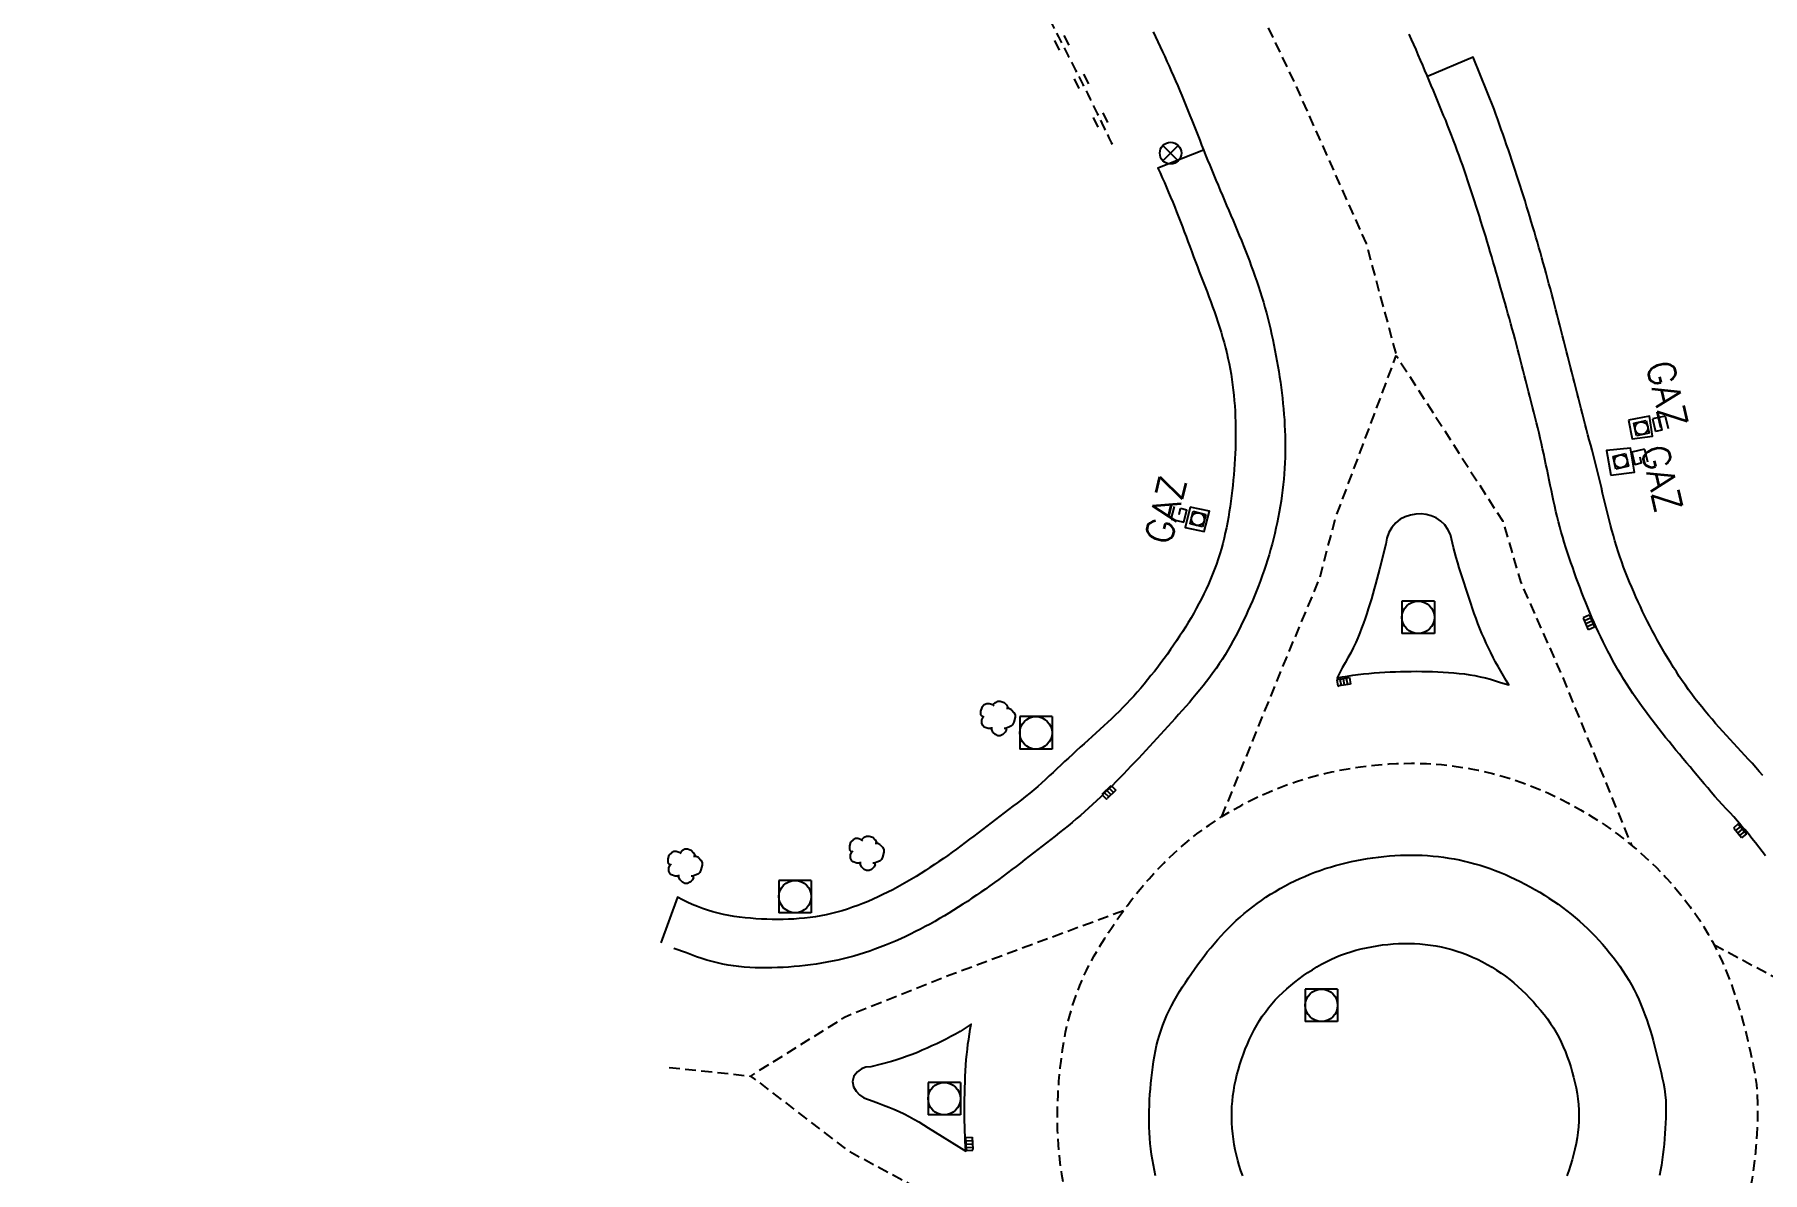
# Model space of a CAD drawing. Header units: millimetres. Extents: x 117000 to 118001, y 126000 to 126987.
# Drawn here: x 117822.1 to 117902.1, y 126622.4 to 126675.1 of the extents above; entities that cross this region are included whole.
import ezdxf
from ezdxf.enums import TextEntityAlignment as Align

# ---------------------------------------------------------------- set-up
doc = ezdxf.new("R2010")
doc.units = ezdxf.units.MM
doc.linetypes.add('DASHED', pattern=[0.75, 0.5, -0.25])
doc.layers.get('0').update_dxf_attribs({"linetype": 'CONTINUOUS'})
for name, color, linetype in [('w0001', 6, 'DASHED'), ('w0008', 7, 'CONTINUOUS'), ('w0017', 7, 'CONTINUOUS'), ('W0220', 5, 'DASHED'), ('w0300', 7, 'CONTINUOUS'), ('w0400', 7, 'CONTINUOUS'), ('W0412', 7, 'CONTINUOUS'), ('w0420', 7, 'CONTINUOUS'), ('w0469', 7, 'CONTINUOUS'), ('W0984', 7, 'CONTINUOUS')]:
    doc.layers.add(name, color=color, linetype=linetype)
doc.styles.get("Standard").update_dxf_attribs({"font": 'romans.shx', "width": 0.85})

# ---------------------------------------------------------------- blocks, each defined once
blk = doc.blocks.new('T300')
for p, q in [((-0.8, 0.514), (-0.857, 0.343)), ((-0.857, 0.343), (-0.857, 0.171)), ((-0.857, 0.171), (-0.743, 0.057)), ((-0.686, 0.629), (-0.8, 0.514)), ((-0.8, -0.057), (-0.743, 0.057)), ((-0.743, 0.057), (-0.686, 0.114)), ((-0.571, 0.686), (-0.686, 0.629)), ((-0.457, 0.686), (-0.571, 0.686)), ((-0.286, 0.629), (-0.457, 0.686)), ((-0.286, 0.629), (-0.171, 0.743)), ((-0.229, 0.571), (-0.286, 0.629)), ((-0.171, 0.743), (-0.057, 0.8)), ((-0.057, 0.8), (0.057, 0.8)), ((0.057, 0.8), (0.229, 0.743)), ((0.229, 0.743), (0.343, 0.629)), ((0.343, 0.629), (0.4, 0.514)), ((0.457, 0.457), (0.343, 0.457)), ((0.4, 0.514), (0.4, 0.457)), ((0.571, 0.4), (0.457, 0.457)), ((0.571, 0.4), (0.686, 0.286)), ((0.686, 0.286), (0.743, 0.171)), ((0.743, 0.057), (0.686, -0.171)), ((0.743, 0.171), (0.743, 0.057)), ((-0.8, -0.171), (-0.8, -0.057)), ((-0.8, -0.229), (-0.8, -0.171)), ((-0.743, -0.343), (-0.8, -0.229)), ((-0.686, -0.4), (-0.743, -0.343)), ((-0.514, -0.457), (-0.686, -0.4)), ((-0.4, -0.457), (-0.514, -0.457)), ((-0.4, -0.457), (-0.343, -0.457)), ((-0.343, -0.457), (-0.343, -0.4)), ((-0.343, -0.514), (-0.343, -0.457)), ((-0.286, -0.629), (-0.343, -0.514)), ((-0.171, -0.743), (-0.286, -0.629)), ((-0.057, -0.8), (-0.171, -0.743)), ((0.057, -0.8), (-0.057, -0.8)), ((0.171, -0.743), (0.057, -0.8)), ((0.229, -0.686), (0.171, -0.743)), ((0.286, -0.457), (0.229, -0.457)), ((0.286, -0.629), (0.229, -0.686)), ((0.457, -0.4), (0.286, -0.457)), ((0.343, -0.514), (0.286, -0.629)), ((0.343, -0.514), (0.343, -0.457)), ((0.571, -0.343), (0.457, -0.4)), ((0.629, -0.286), (0.571, -0.343)), ((0.686, -0.171), (0.629, -0.286))]:
    blk.add_line(p, q)
blk = doc.blocks.new('T420')
for p, q in [((0.75, 0.75), (-0.75, 0.75)), ((-0.75, 0.75), (-0.75, -0.75)), ((0.75, 0.75), (0.75, -0.75)), ((0.75, -0.75), (-0.75, -0.75))]:
    blk.add_line(p, q)
blk.add_ellipse((0, 0), major_axis=(-0.53, 0.53), ratio=1, start_param=3.926991, end_param=10.210176)
blk = doc.blocks.new('T400')
for p, q in [((-0.15, 0.3), (0.15, 0.3)), ((-0.15, -0.25), (-0.15, 0.3)), ((-0.15, 0.15), (0.15, 0.15)), ((-0.15, 0), (0.15, 0)), ((0.15, 0.3), (0.15, -0.25)), ((-0.15, -0.15), (0.15, -0.15)), ((-0.15, -0.25), (-0.15, -0.3)), ((-0.15, -0.3), (0.15, -0.3)), ((0.15, -0.3), (0.15, -0.25))]:
    blk.add_line(p, q)
blk = doc.blocks.new('t220o')
at = {"color": 0, "linetype": 'Continuous'}
for p, q in [((-0.25, 0.25), (0.25, 0.25)), ((-0.25, -0.25), (0.25, -0.25))]:
    blk.add_line(p, q, dxfattribs=at)
blk = doc.blocks.new('t412')
for p, q in [((-0.3, 1.2), (0.3, 1.2)), ((-0.3, 1.2), (-0.3, 0.6)), ((0, 0.9), (0.3, 0.9)), ((0.3, 0.9), (0.3, 0.6)), ((-0.3, 0.6), (0.3, 0.6)), ((-0.3, 0.3), (0.3, 0.3)), ((-0.3, -0.3), (-0.3, 0.3)), ((0.3, 0.3), (0.3, -0.3)), ((0.3, -0.3), (-0.3, -0.3))]:
    blk.add_line(p, q)
blk.add_ellipse((0, 0), major_axis=(0.212, 0.212), ratio=1, start_param=5.497787, end_param=11.780972)
blk = doc.blocks.new('T469')
at = {"color": 0, "linetype": 'Continuous', "flags": 128}
for points in [[(-0.354, 0.354), (0.354, -0.354)], [(-0.354, -0.354), (0.354, 0.354)]]:
    blk.add_lwpolyline(points, dxfattribs=at)
at = {"color": 0, "linetype": 'Continuous'}
blk.add_circle((0, 0), 0.5, dxfattribs=at)

msp = doc.modelspace()

# ---------------------------------------------------------------- linework, layer by layer
at = {"layer": 'w0001', "flags": 128}
for points in [[(117824.663, 126723.874), (117834.992, 126719.617), (117843.307, 126715.244), (117851.733, 126709.404), (117859.873, 126702.416), (117866.64, 126695.15), (117872.73, 126687.106), (117877.178, 126679.708), (117880.491, 126672.745), (117883.776, 126665.377), (117885.176, 126660.194)], [(117877.092, 126638.841), (117880.201, 126646.47), (117881.608, 126649.82), (117882.365, 126652.69), (117885.176, 126660.194), (117890.113, 126652.518), (117890.927, 126649.726), (117892.825, 126645.427), (117896.074, 126637.521)], [(117872.526, 126634.478), (117864.438, 126631.478), (117859.637, 126629.555), (117855.246, 126626.823), (117859.756, 126623.369), (117864.531, 126620.797), (117871.334, 126617.424)], [(117899.896, 126632.909), (117907.045, 126629.079), (117911.229, 126626.848), (117917.926, 126624.122), (117912.184, 126621.073), (117907.382, 126619.047), (117898.429, 126615.019)], [(117851.469, 126627.218), (117855.246, 126626.823)]]:
    msp.add_lwpolyline(points, dxfattribs=at)
msp.add_lwpolyline([(117901.896, 126624.419), (117901.881, 126624.147), (117901.863, 126623.866), (117901.842, 126623.577), (117901.816, 126623.278), (117901.786, 126622.972), (117901.75, 126622.656), (117901.706, 126622.333), (117901.655, 126622.001), (117901.594, 126621.661), (117901.524, 126621.315), (117901.441, 126620.961), (117901.347, 126620.601), (117901.238, 126620.235), (117901.115, 126619.865), (117900.983, 126619.511), (117900.853, 126619.188), (117900.725, 126618.885), (117900.592, 126618.584), (117900.453, 126618.285), (117900.309, 126617.988), (117900.158, 126617.693), (117900.002, 126617.401), (117899.84, 126617.11), (117899.672, 126616.822), (117899.498, 126616.537), (117899.318, 126616.254), (117899.131, 126615.974), (117898.939, 126615.697), (117898.74, 126615.423), (117898.535, 126615.153), (117898.324, 126614.886), (117898.106, 126614.623), (117897.883, 126614.363), (117897.653, 126614.108), (117897.416, 126613.856), (117897.174, 126613.609), (117896.922, 126613.362), (117896.66, 126613.118), (117896.391, 126612.88), (117896.119, 126612.652), (117895.845, 126612.433), (117895.569, 126612.224), (117895.293, 126612.024), (117895.015, 126611.833), (117894.738, 126611.65), (117894.461, 126611.475), (117894.184, 126611.308), (117893.908, 126611.148), (117893.633, 126610.994), (117893.36, 126610.848), (117893.089, 126610.707), (117892.819, 126610.572), (117892.552, 126610.442), (117892.287, 126610.318), (117892.024, 126610.197), (117891.765, 126610.081), (117891.508, 126609.969), (117891.254, 126609.861), (117890.984, 126609.747), (117890.659, 126609.617), (117890.303, 126609.485), (117889.935, 126609.361), (117889.554, 126609.245), (117889.159, 126609.141), (117888.752, 126609.049), (117888.332, 126608.971), (117887.899, 126608.909), (117887.489, 126608.867), (117887.147, 126608.843), (117886.836, 126608.825), (117886.522, 126608.812), (117886.206, 126608.804), (117885.888, 126608.801), (117885.569, 126608.803), (117885.247, 126608.81), (117884.924, 126608.823), (117884.599, 126608.843), (117884.272, 126608.868), (117883.944, 126608.9), (117883.614, 126608.939), (117883.283, 126608.984), (117882.951, 126609.037), (117882.618, 126609.097), (117882.284, 126609.164), (117881.95, 126609.24), (117881.615, 126609.323), (117881.279, 126609.415), (117880.952, 126609.512), (117880.642, 126609.611), (117880.339, 126609.712), (117880.037, 126609.82), (117879.733, 126609.933), (117879.43, 126610.052), (117879.127, 126610.178), (117878.825, 126610.31), (117878.522, 126610.45), (117878.221, 126610.596), (117877.92, 126610.75), (117877.621, 126610.912), (117877.323, 126611.082), (117877.027, 126611.259), (117876.732, 126611.445), (117876.441, 126611.639), (117876.151, 126611.842), (117875.865, 126612.054), (117875.583, 126612.274), (117875.304, 126612.503), (117875.029, 126612.741), (117874.765, 126612.982), (117874.513, 126613.223), (117874.272, 126613.461), (117874.036, 126613.704), (117873.804, 126613.952), (117873.577, 126614.204), (117873.354, 126614.46), (117873.136, 126614.721), (117872.923, 126614.987), (117872.716, 126615.257), (117872.513, 126615.532), (117872.316, 126615.811), (117872.124, 126616.095), (117871.938, 126616.382), (117871.758, 126616.675), (117871.583, 126616.971), (117871.415, 126617.271), (117871.253, 126617.576), (117871.096, 126617.885), (117870.946, 126618.197), (117870.803, 126618.513), (117870.665, 126618.833), (117870.535, 126619.157), (117870.41, 126619.484), (117870.293, 126619.814), (117870.18, 126620.153), (117870.073, 126620.502), (117869.975, 126620.855), (117869.886, 126621.207), (117869.807, 126621.559), (117869.737, 126621.909), (117869.676, 126622.258), (117869.623, 126622.606), (117869.579, 126622.951), (117869.542, 126623.294), (117869.513, 126623.635), (117869.492, 126623.974), (117869.477, 126624.309), (117869.469, 126624.642), (117869.468, 126624.973), (117869.472, 126625.3), (117869.481, 126625.624), (117869.496, 126625.946), (117869.516, 126626.264), (117869.54, 126626.579), (117869.569, 126626.892), (117869.601, 126627.201), (117869.637, 126627.507), (117869.677, 126627.811), (117869.722, 126628.13), (117869.778, 126628.481), (117869.849, 126628.849), (117869.93, 126629.215), (117870.023, 126629.58), (117870.127, 126629.942), (117870.242, 126630.302), (117870.369, 126630.658), (117870.506, 126631.012), (117870.655, 126631.361), (117870.816, 126631.707), (117870.987, 126632.048), (117871.169, 126632.384), (117871.351, 126632.695), (117871.516, 126632.967), (117871.674, 126633.219), (117871.835, 126633.471), (117872.001, 126633.723), (117872.171, 126633.975), (117872.346, 126634.227), (117872.526, 126634.478), (117872.711, 126634.728), (117872.901, 126634.978), (117873.096, 126635.226), (117873.297, 126635.473), (117873.504, 126635.719), (117873.717, 126635.963), (117873.936, 126636.205), (117874.161, 126636.444), (117874.393, 126636.681), (117874.632, 126636.915), (117874.878, 126637.146), (117875.13, 126637.374), (117875.389, 126637.598), (117875.656, 126637.817), (117875.929, 126638.033), (117876.21, 126638.243), (117876.498, 126638.448), (117876.793, 126638.648), (117877.092, 126638.841), (117877.396, 126639.027), (117877.701, 126639.203), (117878.008, 126639.373), (117878.318, 126639.535), (117878.63, 126639.69), (117878.945, 126639.837), (117879.262, 126639.977), (117879.581, 126640.11), (117879.902, 126640.236), (117880.225, 126640.354), (117880.549, 126640.464), (117880.875, 126640.568), (117881.202, 126640.664), (117881.531, 126640.754), (117881.86, 126640.836), (117882.19, 126640.911), (117882.521, 126640.98), (117882.853, 126641.042), (117883.185, 126641.097), (117883.518, 126641.145), (117883.851, 126641.187), (117884.184, 126641.223), (117884.517, 126641.253), (117884.851, 126641.276), (117885.189, 126641.294), (117885.532, 126641.305), (117885.879, 126641.309), (117886.226, 126641.305), (117886.572, 126641.293), (117886.918, 126641.273), (117887.262, 126641.246), (117887.606, 126641.21), (117887.948, 126641.167), (117888.289, 126641.116), (117888.628, 126641.058), (117888.966, 126640.991), (117889.302, 126640.917), (117889.636, 126640.836), (117889.968, 126640.746), (117890.298, 126640.65), (117890.625, 126640.546), (117890.95, 126640.435), (117891.272, 126640.316), (117891.592, 126640.191), (117891.909, 126640.058), (117892.223, 126639.919), (117892.531, 126639.775), (117892.835, 126639.625), (117893.132, 126639.472), (117893.427, 126639.313), (117893.719, 126639.149), (117894.008, 126638.979), (117894.294, 126638.804), (117894.577, 126638.622), (117894.857, 126638.435), (117895.134, 126638.243), (117895.407, 126638.044), (117895.677, 126637.84), (117895.943, 126637.63), (117896.205, 126637.413), (117896.463, 126637.191), (117896.717, 126636.964), (117896.967, 126636.73), (117897.212, 126636.491), (117897.453, 126636.246), (117897.689, 126635.995), (117897.92, 126635.739), (117898.146, 126635.477), (117898.368, 126635.209), (117898.584, 126634.936), (117898.795, 126634.658), (117899.006, 126634.366), (117899.222, 126634.052), (117899.43, 126633.726), (117899.626, 126633.4), (117899.81, 126633.073), (117899.982, 126632.746), (117900.142, 126632.42), (117900.292, 126632.095), (117900.431, 126631.773), (117900.561, 126631.452), (117900.682, 126631.135), (117900.795, 126630.821), (117900.899, 126630.51), (117900.997, 126630.204), (117901.089, 126629.901), (117901.174, 126629.602), (117901.254, 126629.308), (117901.329, 126629.018), (117901.4, 126628.734), (117901.467, 126628.454), (117901.531, 126628.179), (117901.592, 126627.909), (117901.65, 126627.644), (117901.718, 126627.33), (117901.799, 126626.898), (117901.863, 126626.423), (117901.903, 126625.963), (117901.922, 126625.519), (117901.923, 126625.094), (117901.911, 126624.713)], close=True, dxfattribs=at)
at = {"layer": 'w0008', "flags": 128}
for points in [[(117873.9, 126675.181), (117874.009, 126674.953), (117874.117, 126674.725), (117874.225, 126674.497), (117874.332, 126674.268), (117874.44, 126674.04), (117874.544, 126673.816), (117874.646, 126673.592), (117874.747, 126673.367), (117874.847, 126673.141), (117874.945, 126672.915), (117875.043, 126672.688), (117875.139, 126672.461), (117875.234, 126672.234), (117875.328, 126672.006), (117875.422, 126671.778), (117875.515, 126671.55), (117875.607, 126671.321), (117875.699, 126671.092), (117875.79, 126670.863), (117875.881, 126670.634), (117875.971, 126670.404), (117876.061, 126670.175), (117876.152, 126669.945), (117876.242, 126669.716), (117876.335, 126669.481), (117876.429, 126669.247), (117876.525, 126669.012), (117876.621, 126668.779), (117876.718, 126668.545), (117876.816, 126668.312), (117876.914, 126668.079), (117877.013, 126667.847), (117877.112, 126667.614), (117877.211, 126667.381), (117877.311, 126667.149), (117877.41, 126666.916), (117877.508, 126666.683), (117877.607, 126666.45), (117877.705, 126666.217), (117877.802, 126665.984), (117877.898, 126665.75), (117877.994, 126665.516), (117878.088, 126665.282), (117878.181, 126665.047), (117878.273, 126664.811), (117878.363, 126664.575), (117878.452, 126664.339), (117878.539, 126664.102), (117878.624, 126663.864), (117878.707, 126663.625), (117878.788, 126663.386), (117878.867, 126663.146), (117878.943, 126662.905), (117879.016, 126662.662), (117879.087, 126662.419), (117879.155, 126662.175), (117879.221, 126661.93), (117879.283, 126661.684), (117879.342, 126661.436), (117879.397, 126661.187), (117879.449, 126660.941), (117879.5, 126660.694), (117879.549, 126660.447), (117879.596, 126660.2), (117879.641, 126659.952), (117879.685, 126659.705), (117879.726, 126659.458), (117879.765, 126659.21), (117879.801, 126658.962), (117879.835, 126658.714), (117879.867, 126658.466), (117879.896, 126658.218), (117879.923, 126657.969), (117879.946, 126657.72), (117879.967, 126657.471), (117879.985, 126657.222), (117880, 126656.973), (117880.011, 126656.723), (117880.02, 126656.474), (117880.025, 126656.224), (117880.026, 126655.973), (117880.024, 126655.723), (117880.019, 126655.472), (117880.01, 126655.221), (117879.996, 126654.97), (117879.979, 126654.718), (117879.959, 126654.466), (117879.933, 126654.214), (117879.904, 126653.962), (117879.871, 126653.706), (117879.834, 126653.452), (117879.793, 126653.199), (117879.749, 126652.947), (117879.702, 126652.696), (117879.651, 126652.447), (117879.597, 126652.198), (117879.54, 126651.951), (117879.479, 126651.704), (117879.415, 126651.459), (117879.348, 126651.215), (117879.278, 126650.971), (117879.204, 126650.729), (117879.128, 126650.488), (117879.048, 126650.248), (117878.965, 126650.009), (117878.879, 126649.771), (117878.79, 126649.534), (117878.697, 126649.298), (117878.602, 126649.063), (117878.504, 126648.829), (117878.403, 126648.595), (117878.299, 126648.363), (117878.193, 126648.132), (117878.083, 126647.902), (117877.97, 126647.672), (117877.855, 126647.444), (117877.737, 126647.216), (117877.616, 126646.99), (117877.493, 126646.768), (117877.366, 126646.549), (117877.235, 126646.334), (117877.1, 126646.121), (117876.961, 126645.912), (117876.819, 126645.705), (117876.674, 126645.501), (117876.526, 126645.299), (117876.375, 126645.1), (117876.221, 126644.902), (117876.065, 126644.707), (117875.906, 126644.513), (117875.745, 126644.321), (117875.583, 126644.131), (117875.419, 126643.942), (117875.253, 126643.754), (117875.087, 126643.567), (117874.919, 126643.381), (117874.75, 126643.195), (117874.58, 126643.01), (117874.41, 126642.826), (117874.24, 126642.642), (117874.07, 126642.458), (117873.899, 126642.273), (117873.729, 126642.089), (117873.559, 126641.904), (117873.389, 126641.719), (117873.219, 126641.535), (117873.047, 126641.351), (117872.875, 126641.168), (117872.701, 126640.986), (117872.527, 126640.805), (117872.352, 126640.625), (117872.176, 126640.447), (117871.999, 126640.269), (117871.82, 126640.092), (117871.641, 126639.917), (117871.46, 126639.743), (117871.277, 126639.571), (117871.094, 126639.4), (117870.908, 126639.231), (117870.722, 126639.063), (117870.533, 126638.897), (117870.343, 126638.733), (117870.151, 126638.571), (117869.958, 126638.41), (117869.762, 126638.251), (117869.565, 126638.095), (117869.365, 126637.938), (117869.165, 126637.781), (117868.965, 126637.624), (117868.765, 126637.467), (117868.565, 126637.311), (117868.365, 126637.155), (117868.165, 126636.999), (117867.964, 126636.844), (117867.762, 126636.689), (117867.561, 126636.535), (117867.359, 126636.382), (117867.156, 126636.23), (117866.952, 126636.078), (117866.748, 126635.928), (117866.544, 126635.779), (117866.338, 126635.631), (117866.132, 126635.484), (117865.924, 126635.339), (117865.716, 126635.196), (117865.507, 126635.054), (117865.296, 126634.913), (117865.085, 126634.775), (117864.872, 126634.638), (117864.658, 126634.504), (117864.442, 126634.371), (117864.226, 126634.241), (117864.007, 126634.113), (117863.788, 126633.987), (117863.566, 126633.863), (117863.344, 126633.743), (117863.119, 126633.624), (117862.893, 126633.509), (117862.665, 126633.396), (117862.435, 126633.286), (117862.203, 126633.18), (117861.969, 126633.076), (117861.733, 126632.976), (117861.495, 126632.878), (117861.255, 126632.784), (117861.011, 126632.694), (117860.767, 126632.608), (117860.521, 126632.527), (117860.275, 126632.451), (117860.028, 126632.379), (117859.781, 126632.313), (117859.532, 126632.25), (117859.283, 126632.193), (117859.033, 126632.139), (117858.782, 126632.091), (117858.531, 126632.046), (117858.279, 126632.006), (117858.026, 126631.971), (117857.773, 126631.939), (117857.519, 126631.912), (117857.264, 126631.889), (117857.008, 126631.87), (117856.752, 126631.856), (117856.495, 126631.845), (117856.238, 126631.838), (117855.98, 126631.835), (117855.721, 126631.836), (117855.462, 126631.841), (117855.207, 126631.851), (117854.953, 126631.869), (117854.702, 126631.893), (117854.451, 126631.925), (117854.203, 126631.964), (117853.956, 126632.01), (117853.71, 126632.064), (117853.466, 126632.124), (117853.224, 126632.192), (117852.983, 126632.266), (117852.743, 126632.348), (117852.505, 126632.437), (117852.269, 126632.534), (117851.681, 126632.725)], [(117902.293, 126637.014), (117902.134, 126637.218), (117901.975, 126637.422), (117901.816, 126637.627), (117901.657, 126637.831), (117901.496, 126638.034), (117901.333, 126638.235), (117901.167, 126638.434), (117900.996, 126638.629), (117900.822, 126638.821), (117900.645, 126639.011), (117900.466, 126639.2), (117900.288, 126639.389), (117900.112, 126639.579), (117899.939, 126639.773), (117899.77, 126639.97), (117899.607, 126640.165), (117899.444, 126640.36), (117899.28, 126640.555), (117899.116, 126640.749), (117898.953, 126640.944), (117898.789, 126641.138), (117898.625, 126641.333), (117898.462, 126641.528), (117898.3, 126641.723), (117898.138, 126641.919), (117897.976, 126642.115), (117897.816, 126642.312), (117897.656, 126642.51), (117897.498, 126642.708), (117897.34, 126642.908), (117897.184, 126643.108), (117897.03, 126643.31), (117896.877, 126643.513), (117896.726, 126643.717), (117896.577, 126643.922), (117896.429, 126644.129), (117896.284, 126644.338), (117896.141, 126644.548), (117896, 126644.76), (117895.862, 126644.974), (117895.726, 126645.19), (117895.593, 126645.407), (117895.463, 126645.628), (117895.339, 126645.843), (117895.218, 126646.06), (117895.1, 126646.279), (117894.984, 126646.498), (117894.871, 126646.719), (117894.761, 126646.94), (117894.653, 126647.163), (117894.548, 126647.387), (117894.444, 126647.611), (117894.343, 126647.837), (117894.244, 126648.063), (117894.147, 126648.291), (117894.053, 126648.519), (117893.959, 126648.748), (117893.868, 126648.978), (117893.779, 126649.208), (117893.691, 126649.439), (117893.604, 126649.671), (117893.519, 126649.904), (117893.436, 126650.137), (117893.353, 126650.37), (117893.272, 126650.604), (117893.192, 126650.839), (117893.114, 126651.074), (117893.036, 126651.309), (117892.96, 126651.546), (117892.888, 126651.782), (117892.82, 126652.02), (117892.755, 126652.259), (117892.693, 126652.498), (117892.633, 126652.738), (117892.576, 126652.978), (117892.52, 126653.219), (117892.467, 126653.46), (117892.414, 126653.702), (117892.363, 126653.943), (117892.313, 126654.185), (117892.263, 126654.427), (117892.213, 126654.67), (117892.163, 126654.912), (117892.113, 126655.154), (117892.063, 126655.396), (117892.011, 126655.637), (117891.958, 126655.879), (117891.904, 126656.12), (117891.847, 126656.36), (117891.789, 126656.6), (117891.729, 126656.842), (117891.669, 126657.084), (117891.609, 126657.326), (117891.548, 126657.568), (117891.488, 126657.809), (117891.427, 126658.051), (117891.367, 126658.293), (117891.306, 126658.534), (117891.244, 126658.776), (117891.183, 126659.017), (117891.121, 126659.259), (117891.059, 126659.5), (117890.997, 126659.741), (117890.934, 126659.982), (117890.871, 126660.223), (117890.808, 126660.464), (117890.744, 126660.705), (117890.68, 126660.946), (117890.615, 126661.186), (117890.55, 126661.427), (117890.484, 126661.667), (117890.418, 126661.907), (117890.351, 126662.147), (117890.284, 126662.387), (117890.216, 126662.627), (117890.148, 126662.864), (117890.08, 126663.102), (117890.012, 126663.339), (117889.944, 126663.576), (117889.876, 126663.813), (117889.807, 126664.05), (117889.738, 126664.287), (117889.669, 126664.524), (117889.599, 126664.761), (117889.529, 126664.998), (117889.459, 126665.234), (117889.388, 126665.471), (117889.317, 126665.707), (117889.245, 126665.943), (117889.173, 126666.179), (117889.1, 126666.415), (117889.027, 126666.651), (117888.953, 126666.886), (117888.878, 126667.121), (117888.803, 126667.356), (117888.727, 126667.591), (117888.65, 126667.826), (117888.572, 126668.06), (117888.494, 126668.294), (117888.415, 126668.528), (117888.335, 126668.762), (117888.254, 126668.995), (117888.172, 126669.228), (117888.088, 126669.463), (117888.003, 126669.697), (117887.916, 126669.93), (117887.827, 126670.163), (117887.738, 126670.396), (117887.647, 126670.628), (117887.555, 126670.859), (117887.463, 126671.09), (117887.369, 126671.321), (117887.275, 126671.552), (117887.18, 126671.782), (117887.085, 126672.012), (117886.989, 126672.242), (117886.893, 126672.472), (117886.797, 126672.702), (117886.7, 126672.932), (117886.604, 126673.161), (117886.503, 126673.402), (117886.4, 126673.643), (117886.297, 126673.883), (117886.193, 126674.123), (117886.089, 126674.363), (117885.983, 126674.602), (117885.877, 126674.841), (117885.769, 126675.079)], [(117902.167, 126640.748), (117902, 126640.935), (117901.832, 126641.12), (117901.664, 126641.306), (117901.494, 126641.49), (117901.325, 126641.675), (117901.155, 126641.859), (117900.985, 126642.043), (117900.815, 126642.227), (117900.646, 126642.412), (117900.477, 126642.597), (117900.309, 126642.783), (117900.143, 126642.969), (117899.977, 126643.157), (117899.813, 126643.346), (117899.65, 126643.536), (117899.489, 126643.728), (117899.33, 126643.921), (117899.173, 126644.117), (117899.019, 126644.314), (117898.867, 126644.514), (117898.718, 126644.716), (117898.573, 126644.92), (117898.43, 126645.128), (117898.292, 126645.334), (117898.156, 126645.542), (117898.023, 126645.751), (117897.892, 126645.961), (117897.763, 126646.172), (117897.636, 126646.384), (117897.512, 126646.598), (117897.39, 126646.812), (117897.269, 126647.028), (117897.151, 126647.245), (117897.035, 126647.463), (117896.922, 126647.682), (117896.81, 126647.902), (117896.7, 126648.123), (117896.593, 126648.345), (117896.487, 126648.569), (117896.383, 126648.793), (117896.282, 126649.018), (117896.182, 126649.245), (117896.085, 126649.472), (117895.989, 126649.701), (117895.895, 126649.93), (117895.803, 126650.161), (117895.712, 126650.4), (117895.624, 126650.64), (117895.541, 126650.881), (117895.461, 126651.122), (117895.384, 126651.365), (117895.311, 126651.609), (117895.24, 126651.853), (117895.171, 126652.099), (117895.105, 126652.344), (117895.041, 126652.59), (117894.978, 126652.837), (117894.917, 126653.084), (117894.856, 126653.332), (117894.797, 126653.579), (117894.737, 126653.827), (117894.679, 126654.075), (117894.62, 126654.322), (117894.56, 126654.57), (117894.5, 126654.817), (117894.439, 126655.065), (117894.377, 126655.311), (117894.314, 126655.558), (117894.249, 126655.804), (117894.184, 126656.044), (117894.12, 126656.285), (117894.056, 126656.526), (117893.992, 126656.767), (117893.929, 126657.008), (117893.866, 126657.249), (117893.804, 126657.49), (117893.742, 126657.732), (117893.68, 126657.973), (117893.618, 126658.214), (117893.556, 126658.456), (117893.495, 126658.697), (117893.433, 126658.939), (117893.372, 126659.18), (117893.311, 126659.422), (117893.25, 126659.663), (117893.189, 126659.905), (117893.127, 126660.147), (117893.066, 126660.388), (117893.005, 126660.63), (117892.943, 126660.871), (117892.882, 126661.113), (117892.82, 126661.354), (117892.758, 126661.595), (117892.696, 126661.837), (117892.634, 126662.078), (117892.571, 126662.319), (117892.508, 126662.56), (117892.444, 126662.801), (117892.381, 126663.042), (117892.317, 126663.283), (117892.252, 126663.523), (117892.187, 126663.764), (117892.121, 126664.004), (117892.055, 126664.245), (117891.989, 126664.485), (117891.922, 126664.725), (117891.854, 126664.964), (117891.786, 126665.204), (117891.716, 126665.444), (117891.647, 126665.683), (117891.576, 126665.922), (117891.505, 126666.161), (117891.433, 126666.4), (117891.361, 126666.638), (117891.288, 126666.877), (117891.215, 126667.115), (117891.141, 126667.353), (117891.066, 126667.591), (117890.991, 126667.828), (117890.915, 126668.066), (117890.839, 126668.303), (117890.762, 126668.54), (117890.684, 126668.777), (117890.606, 126669.013), (117890.527, 126669.25), (117890.448, 126669.486), (117890.368, 126669.722), (117890.287, 126669.958), (117890.206, 126670.194), (117890.124, 126670.429), (117890.042, 126670.665), (117889.959, 126670.9), (117889.876, 126671.135), (117889.791, 126671.369), (117889.707, 126671.604), (117888.731, 126674.022), (117886.623, 126673.115)], [(117876.245, 126669.714), (117874.129, 126668.876), (117874.229, 126668.652), (117874.329, 126668.428), (117874.428, 126668.204), (117874.525, 126667.979), (117874.621, 126667.753), (117874.716, 126667.528), (117874.81, 126667.301), (117874.903, 126667.074), (117874.994, 126666.847), (117875.084, 126666.619), (117875.173, 126666.391), (117875.261, 126666.162), (117875.348, 126665.932), (117875.433, 126665.703), (117875.518, 126665.472), (117875.603, 126665.239), (117875.69, 126665.006), (117875.778, 126664.774), (117875.866, 126664.542), (117875.956, 126664.31), (117876.045, 126664.078), (117876.135, 126663.846), (117876.224, 126663.614), (117876.313, 126663.382), (117876.401, 126663.15), (117876.489, 126662.917), (117876.575, 126662.684), (117876.659, 126662.451), (117876.742, 126662.217), (117876.823, 126661.982), (117876.902, 126661.747), (117876.979, 126661.511), (117877.052, 126661.274), (117877.123, 126661.036), (117877.191, 126660.798), (117877.255, 126660.558), (117877.315, 126660.316), (117877.372, 126660.074), (117877.424, 126659.83), (117877.472, 126659.585), (117877.515, 126659.338), (117877.553, 126659.09), (117877.586, 126658.844), (117877.616, 126658.598), (117877.642, 126658.352), (117877.664, 126658.106), (117877.683, 126657.86), (117877.699, 126657.614), (117877.711, 126657.368), (117877.72, 126657.123), (117877.726, 126656.877), (117877.728, 126656.632), (117877.728, 126656.386), (117877.724, 126656.141), (117877.717, 126655.896), (117877.708, 126655.651), (117877.696, 126655.406), (117877.681, 126655.161), (117877.663, 126654.916), (117877.643, 126654.671), (117877.62, 126654.426), (117877.594, 126654.181), (117877.566, 126653.937), (117877.536, 126653.692), (117877.504, 126653.447), (117877.469, 126653.203), (117877.432, 126652.958), (117877.393, 126652.714), (117877.35, 126652.466), (117877.302, 126652.22), (117877.25, 126651.976), (117877.193, 126651.732), (117877.131, 126651.491), (117877.065, 126651.25), (117876.993, 126651.012), (117876.917, 126650.774), (117876.837, 126650.538), (117876.751, 126650.304), (117876.661, 126650.071), (117876.566, 126649.839), (117876.466, 126649.609), (117876.362, 126649.381), (117876.253, 126649.153), (117876.14, 126648.928), (117876.024, 126648.704), (117875.906, 126648.483), (117875.784, 126648.263), (117875.659, 126648.046), (117875.531, 126647.83), (117875.401, 126647.616), (117875.267, 126647.404), (117875.131, 126647.194), (117874.993, 126646.985), (117874.852, 126646.778), (117874.709, 126646.573), (117874.563, 126646.369), (117874.415, 126646.166), (117874.266, 126645.965), (117874.114, 126645.766), (117873.96, 126645.567), (117873.804, 126645.37), (117873.646, 126645.174), (117873.487, 126644.978), (117873.329, 126644.79), (117873.167, 126644.604), (117873.003, 126644.421), (117872.836, 126644.241), (117872.667, 126644.063), (117872.496, 126643.888), (117872.322, 126643.714), (117872.147, 126643.543), (117871.97, 126643.373), (117871.792, 126643.204), (117871.613, 126643.037), (117871.432, 126642.871), (117871.251, 126642.705), (117871.069, 126642.54), (117870.887, 126642.376), (117870.705, 126642.212), (117870.523, 126642.048), (117870.34, 126641.883), (117870.159, 126641.718), (117869.978, 126641.553), (117869.797, 126641.386), (117869.62, 126641.221), (117869.443, 126641.055), (117869.267, 126640.889), (117869.09, 126640.723), (117868.912, 126640.558), (117868.733, 126640.395), (117868.552, 126640.234), (117868.369, 126640.075), (117868.183, 126639.919), (117867.994, 126639.767), (117867.801, 126639.619), (117867.6, 126639.468), (117867.399, 126639.316), (117867.199, 126639.164), (117866.999, 126639.011), (117866.799, 126638.857), (117866.599, 126638.703), (117866.4, 126638.55), (117866.2, 126638.396), (117866, 126638.243), (117865.8, 126638.09), (117865.6, 126637.937), (117865.399, 126637.786), (117865.198, 126637.635), (117864.996, 126637.485), (117864.793, 126637.336), (117864.59, 126637.188), (117864.386, 126637.042), (117864.18, 126636.897), (117863.974, 126636.754), (117863.767, 126636.613), (117863.558, 126636.474), (117863.348, 126636.337), (117863.136, 126636.202), (117862.923, 126636.07), (117862.709, 126635.94), (117862.492, 126635.813), (117862.274, 126635.689), (117862.054, 126635.568), (117861.832, 126635.45), (117861.608, 126635.336), (117861.382, 126635.225), (117861.153, 126635.117), (117860.922, 126635.013), (117860.689, 126634.913), (117860.453, 126634.817), (117860.215, 126634.726), (117859.974, 126634.638), (117859.73, 126634.555), (117859.484, 126634.479), (117859.238, 126634.409), (117858.992, 126634.347), (117858.745, 126634.292), (117858.497, 126634.243), (117858.249, 126634.201), (117858.001, 126634.165), (117857.752, 126634.135), (117857.503, 126634.112), (117857.253, 126634.094), (117857.003, 126634.081), (117856.752, 126634.074), (117856.501, 126634.072), (117856.25, 126634.075), (117855.998, 126634.082), (117855.746, 126634.094), (117855.494, 126634.111), (117855.241, 126634.131), (117854.989, 126634.156), (117854.735, 126634.184), (117854.482, 126634.218), (117854.231, 126634.259), (117853.983, 126634.309), (117853.737, 126634.366), (117853.493, 126634.431), (117853.252, 126634.504), (117853.014, 126634.584), (117852.778, 126634.672), (117852.544, 126634.768), (117852.313, 126634.872), (117852.085, 126634.983), (117851.858, 126635.103), (117851.093, 126632.988)], [(117874.02, 126622.194), (117873.964, 126622.444), (117873.914, 126622.694), (117873.87, 126622.944), (117873.832, 126623.195), (117873.8, 126623.446), (117873.773, 126623.697), (117873.752, 126623.949), (117873.736, 126624.2), (117873.725, 126624.452), (117873.719, 126624.705), (117873.718, 126624.957), (117873.721, 126625.21), (117873.728, 126625.463), (117873.74, 126625.716), (117873.756, 126625.97), (117873.775, 126626.223), (117873.798, 126626.477), (117873.825, 126626.731), (117873.855, 126626.985), (117873.888, 126627.24), (117873.924, 126627.494), (117873.964, 126627.742), (117874.011, 126627.987), (117874.065, 126628.23), (117874.126, 126628.47), (117874.194, 126628.708), (117874.27, 126628.943), (117874.352, 126629.176), (117874.442, 126629.406), (117874.539, 126629.634), (117874.643, 126629.859), (117874.755, 126630.081), (117874.874, 126630.301), (117875, 126630.518), (117875.132, 126630.733), (117875.265, 126630.946), (117875.4, 126631.157), (117875.538, 126631.366), (117875.677, 126631.573), (117875.82, 126631.777), (117875.964, 126631.98), (117876.112, 126632.179), (117876.262, 126632.377), (117876.415, 126632.571), (117876.571, 126632.763), (117876.73, 126632.952), (117876.893, 126633.138), (117877.059, 126633.321), (117877.228, 126633.501), (117877.401, 126633.678), (117877.577, 126633.851), (117877.757, 126634.02), (117877.941, 126634.186), (117878.13, 126634.349), (117878.322, 126634.507), (117878.518, 126634.662), (117878.719, 126634.813), (117878.925, 126634.959), (117879.135, 126635.102), (117879.349, 126635.239), (117879.571, 126635.375), (117879.795, 126635.505), (117880.02, 126635.629), (117880.247, 126635.748), (117880.475, 126635.861), (117880.705, 126635.969), (117880.937, 126636.071), (117881.171, 126636.168), (117881.406, 126636.26), (117881.642, 126636.347), (117881.88, 126636.428), (117882.12, 126636.504), (117882.361, 126636.575), (117882.604, 126636.641), (117882.848, 126636.702), (117883.094, 126636.758), (117883.341, 126636.809), (117883.59, 126636.856), (117883.84, 126636.897), (117884.091, 126636.934), (117884.344, 126636.966), (117884.598, 126636.993), (117884.854, 126637.016), (117885.111, 126637.034), (117885.37, 126637.047), (117885.624, 126637.056), (117885.876, 126637.058), (117886.128, 126637.055), (117886.378, 126637.047), (117886.628, 126637.033), (117886.876, 126637.013), (117887.123, 126636.987), (117887.368, 126636.956), (117887.613, 126636.92), (117887.857, 126636.878), (117888.099, 126636.83), (117888.34, 126636.777), (117888.58, 126636.719), (117888.819, 126636.654), (117889.057, 126636.585), (117889.293, 126636.51), (117889.529, 126636.429), (117889.763, 126636.343), (117889.997, 126636.251), (117890.229, 126636.154), (117890.46, 126636.052), (117890.689, 126635.944), (117890.922, 126635.83), (117891.151, 126635.711), (117891.378, 126635.59), (117891.601, 126635.464), (117891.821, 126635.335), (117892.038, 126635.202), (117892.252, 126635.065), (117892.463, 126634.924), (117892.67, 126634.78), (117892.874, 126634.631), (117893.075, 126634.479), (117893.273, 126634.323), (117893.468, 126634.162), (117893.659, 126633.998), (117893.846, 126633.83), (117894.031, 126633.657), (117894.212, 126633.481), (117894.389, 126633.3), (117894.563, 126633.115), (117894.733, 126632.926), (117894.9, 126632.733), (117895.064, 126632.535), (117895.224, 126632.333), (117895.38, 126632.127), (117895.533, 126631.917), (117895.679, 126631.702), (117895.819, 126631.485), (117895.95, 126631.266), (117896.075, 126631.043), (117896.193, 126630.819), (117896.305, 126630.591), (117896.411, 126630.362), (117896.511, 126630.13), (117896.606, 126629.897), (117896.695, 126629.661), (117896.78, 126629.424), (117896.861, 126629.185), (117896.938, 126628.945), (117897.011, 126628.703), (117897.08, 126628.461), (117897.146, 126628.216), (117897.21, 126627.971), (117897.271, 126627.725), (117897.33, 126627.479), (117897.388, 126627.231), (117897.444, 126626.983), (117897.498, 126626.735), (117897.552, 126626.486), (117897.602, 126626.222), (117897.638, 126625.957), (117897.661, 126625.691), (117897.672, 126625.424), (117897.673, 126625.157), (117897.664, 126624.889), (117897.652, 126624.644), (117897.638, 126624.399), (117897.623, 126624.155), (117897.605, 126623.911), (117897.584, 126623.667), (117897.56, 126623.424), (117897.532, 126623.182), (117897.5, 126622.94), (117897.463, 126622.7), (117897.42, 126622.46), (117897.371, 126622.221)], [(117878.058, 126622.2), (117877.972, 126622.434), (117877.895, 126622.671), (117877.825, 126622.911), (117877.763, 126623.153), (117877.71, 126623.398), (117877.664, 126623.645), (117877.626, 126623.895), (117877.595, 126624.147), (117877.571, 126624.401), (117877.555, 126624.658), (117877.547, 126624.912), (117877.549, 126625.164), (117877.559, 126625.415), (117877.577, 126625.663), (117877.604, 126625.91), (117877.639, 126626.155), (117877.681, 126626.399), (117877.732, 126626.641), (117877.789, 126626.881), (117877.853, 126627.12), (117877.924, 126627.358), (117878.002, 126627.594), (117878.086, 126627.829), (117878.176, 126628.063), (117878.271, 126628.295), (117878.372, 126628.526), (117878.477, 126628.749), (117878.589, 126628.967), (117878.707, 126629.179), (117878.833, 126629.387), (117878.965, 126629.589), (117879.105, 126629.786), (117879.252, 126629.978), (117879.406, 126630.164), (117879.567, 126630.345), (117879.735, 126630.521), (117879.911, 126630.691), (117880.095, 126630.856), (117880.286, 126631.017), (117880.479, 126631.174), (117880.676, 126631.326), (117880.875, 126631.472), (117881.078, 126631.613), (117881.284, 126631.748), (117881.493, 126631.876), (117881.705, 126631.998), (117881.921, 126632.113), (117882.141, 126632.222), (117882.365, 126632.323), (117882.593, 126632.417), (117882.825, 126632.503), (117883.061, 126632.581), (117883.301, 126632.65), (117883.546, 126632.712), (117883.795, 126632.766), (117884.044, 126632.814), (117884.293, 126632.856), (117884.541, 126632.892), (117884.789, 126632.92), (117885.037, 126632.942), (117885.284, 126632.957), (117885.531, 126632.964), (117885.778, 126632.964), (117886.025, 126632.957), (117886.271, 126632.942), (117886.517, 126632.919), (117886.763, 126632.888), (117887.008, 126632.849), (117887.253, 126632.802), (117887.498, 126632.746), (117887.742, 126632.681), (117887.986, 126632.608), (117888.23, 126632.526), (117888.473, 126632.434), (117888.712, 126632.335), (117888.944, 126632.228), (117889.172, 126632.115), (117889.394, 126631.994), (117889.611, 126631.867), (117889.823, 126631.733), (117890.03, 126631.592), (117890.233, 126631.446), (117890.43, 126631.293), (117890.624, 126631.134), (117890.813, 126630.969), (117890.997, 126630.799), (117891.178, 126630.623), (117891.355, 126630.442), (117891.527, 126630.256), (117891.696, 126630.065), (117891.862, 126629.869), (117892.024, 126629.669), (117892.177, 126629.466), (117892.321, 126629.26), (117892.457, 126629.05), (117892.583, 126628.836), (117892.702, 126628.618), (117892.812, 126628.397), (117892.915, 126628.172), (117893.011, 126627.945), (117893.1, 126627.714), (117893.182, 126627.481), (117893.258, 126627.244), (117893.328, 126627.006), (117893.392, 126626.764), (117893.451, 126626.521), (117893.505, 126626.275), (117893.554, 126626.017), (117893.592, 126625.759), (117893.62, 126625.501), (117893.636, 126625.243), (117893.642, 126624.986), (117893.638, 126624.728), (117893.622, 126624.47), (117893.596, 126624.212), (117893.558, 126623.953), (117893.51, 126623.695), (117893.454, 126623.44), (117893.391, 126623.187), (117893.322, 126622.938), (117893.247, 126622.691), (117893.165, 126622.446), (117893.076, 126622.205)]]:
    msp.add_lwpolyline(points, dxfattribs=at)
for points in [[(117882.674, 126645.305), (117882.918, 126645.346), (117883.162, 126645.383), (117883.406, 126645.416), (117883.651, 126645.446), (117883.897, 126645.472), (117884.143, 126645.493), (117884.389, 126645.511), (117884.636, 126645.525), (117884.883, 126645.537), (117885.13, 126645.547), (117885.376, 126645.555), (117885.623, 126645.561), (117885.87, 126645.566), (117886.116, 126645.568), (117886.363, 126645.567), (117886.609, 126645.564), (117886.856, 126645.557), (117887.102, 126645.548), (117887.348, 126645.535), (117887.594, 126645.518), (117887.84, 126645.498), (117888.086, 126645.474), (117888.332, 126645.445), (117888.577, 126645.411), (117888.82, 126645.369), (117889.062, 126645.32), (117889.302, 126645.265), (117889.541, 126645.202), (117889.777, 126645.132), (117890.012, 126645.054), (117890.389, 126644.941), (117890.261, 126645.149), (117890.136, 126645.359), (117890.014, 126645.571), (117889.894, 126645.784), (117889.778, 126645.999), (117889.665, 126646.215), (117889.555, 126646.433), (117889.448, 126646.653), (117889.344, 126646.874), (117889.243, 126647.097), (117889.144, 126647.325), (117889.05, 126647.554), (117888.959, 126647.785), (117888.872, 126648.017), (117888.788, 126648.25), (117888.705, 126648.484), (117888.625, 126648.719), (117888.546, 126648.954), (117888.468, 126649.19), (117888.391, 126649.425), (117888.313, 126649.661), (117888.238, 126649.895), (117888.164, 126650.129), (117888.092, 126650.364), (117888.022, 126650.599), (117887.954, 126650.835), (117887.888, 126651.072), (117887.825, 126651.309), (117887.681, 126651.904), (117887.566, 126652.14), (117887.417, 126652.346), (117887.234, 126652.524), (117887.018, 126652.673), (117886.795, 126652.776), (117886.565, 126652.837), (117886.327, 126652.859), (117886.083, 126652.848), (117885.827, 126652.804), (117885.585, 126652.728), (117885.36, 126652.611), (117885.155, 126652.448), (117884.968, 126652.233), (117884.829, 126651.997), (117884.738, 126651.738), (117884.694, 126651.457), (117884.393, 126650.306), (117884.337, 126650.074), (117884.278, 126649.843), (117884.218, 126649.612), (117884.154, 126649.382), (117884.089, 126649.153), (117884.021, 126648.924), (117883.95, 126648.696), (117883.877, 126648.469), (117883.803, 126648.242), (117883.726, 126648.016), (117883.647, 126647.791), (117883.565, 126647.567), (117883.479, 126647.344), (117883.388, 126647.123), (117883.293, 126646.904), (117883.18, 126646.661), (117883.061, 126646.422), (117882.935, 126646.186), (117882.803, 126645.954), (117882.665, 126645.724), (117882.431, 126645.26)], [(117865.206, 126623.57), (117865.194, 126623.803), (117865.184, 126624.036), (117865.176, 126624.269), (117865.171, 126624.503), (117865.167, 126624.736), (117865.166, 126624.97), (117865.165, 126625.232), (117865.166, 126625.494), (117865.168, 126625.756), (117865.172, 126626.018), (117865.177, 126626.28), (117865.185, 126626.542), (117865.195, 126626.804), (117865.209, 126627.066), (117865.225, 126627.327), (117865.245, 126627.589), (117865.267, 126627.824), (117865.293, 126628.059), (117865.322, 126628.293), (117865.354, 126628.526), (117865.39, 126628.76), (117865.43, 126628.992), (117865.474, 126629.224), (117864.959, 126628.884), (117864.745, 126628.765), (117864.529, 126628.649), (117864.312, 126628.536), (117864.094, 126628.426), (117863.874, 126628.318), (117863.652, 126628.214), (117863.43, 126628.113), (117863.205, 126628.014), (117862.98, 126627.919), (117862.742, 126627.824), (117862.503, 126627.735), (117862.261, 126627.651), (117862.018, 126627.573), (117861.772, 126627.502), (117860.823, 126627.242), (117860.594, 126627.226), (117860.385, 126627.153), (117860.197, 126627.023), (117860.034, 126626.82), (117859.974, 126626.567), (117860.018, 126626.329), (117860.132, 126626.126), (117860.293, 126625.949), (117860.49, 126625.819), (117860.709, 126625.739), (117860.93, 126625.662), (117861.169, 126625.566), (117861.41, 126625.475), (117861.651, 126625.385), (117861.891, 126625.29), (117862.126, 126625.186), (117862.359, 126625.072), (117862.589, 126624.954), (117862.816, 126624.83), (117863.041, 126624.702), (117863.262, 126624.568), (117863.481, 126624.43), (117865.221, 126623.337)]]:
    msp.add_lwpolyline(points, close=True, dxfattribs=at)
at = {"layer": 'w0017', "flags": 128}
for points in [[(117895.939, 126657.196), (117896.1, 126656.331), (117897.052, 126656.467), (117896.908, 126657.393)], [(117895.12, 126654.651), (117896.216, 126654.788), (117896.03, 126655.912), (117894.92, 126655.798)], [(117875.618, 126653.179), (117875.389, 126652.228), (117876.271, 126652.049), (117876.513, 126652.992)]]:
    msp.add_lwpolyline(points, close=True, dxfattribs=at)
at = {"layer": 'W0220', "flags": 128}
msp.add_lwpolyline([(117822.058, 126716.367), (117822.121, 126716.345), (117822.358, 126716.264), (117822.595, 126716.183), (117822.832, 126716.1), (117823.069, 126716.018), (117823.305, 126715.934), (117823.542, 126715.85), (117823.778, 126715.765), (117824.013, 126715.68), (117824.249, 126715.594), (117824.484, 126715.507), (117824.719, 126715.42), (117824.953, 126715.332), (117825.187, 126715.243), (117825.421, 126715.154), (117825.655, 126715.064), (117825.889, 126714.974), (117826.122, 126714.882), (117826.355, 126714.79), (117826.587, 126714.698), (117826.82, 126714.605), (117827.052, 126714.511), (117827.284, 126714.416), (117827.515, 126714.321), (117827.746, 126714.225), (117827.977, 126714.128), (117828.208, 126714.031), (117828.438, 126713.933), (117828.668, 126713.834), (117828.898, 126713.734), (117829.128, 126713.634), (117829.357, 126713.533), (117829.586, 126713.432), (117829.814, 126713.329), (117830.043, 126713.226), (117830.271, 126713.123), (117830.498, 126713.018), (117830.726, 126712.913), (117830.953, 126712.807), (117831.18, 126712.701), (117831.406, 126712.593), (117831.632, 126712.485), (117831.858, 126712.376), (117832.084, 126712.267), (117832.309, 126712.156), (117832.534, 126712.045), (117832.759, 126711.933), (117832.983, 126711.821), (117833.207, 126711.707), (117833.428, 126711.594), (117833.649, 126711.48), (117833.869, 126711.365), (117834.089, 126711.248), (117834.308, 126711.131), (117834.526, 126711.013), (117834.744, 126710.894), (117834.961, 126710.773), (117835.178, 126710.652), (117835.394, 126710.53), (117835.609, 126710.407), (117835.824, 126710.283), (117836.039, 126710.159), (117836.253, 126710.033), (117836.466, 126709.907), (117836.679, 126709.78), (117836.892, 126709.652), (117837.104, 126709.523), (117837.315, 126709.393), (117837.526, 126709.263), (117837.737, 126709.132), (117837.947, 126709), (117838.157, 126708.867), (117838.366, 126708.734), (117838.575, 126708.6), (117838.783, 126708.466), (117838.991, 126708.33), (117839.199, 126708.194), (117839.406, 126708.058), (117839.613, 126707.921), (117839.82, 126707.783), (117840.026, 126707.645), (117840.232, 126707.506), (117840.437, 126707.367), (117840.643, 126707.227), (117840.847, 126707.086), (117841.052, 126706.945), (117841.258, 126706.803), (117841.464, 126706.659), (117841.668, 126706.514), (117841.873, 126706.369), (117842.076, 126706.223), (117842.279, 126706.076), (117842.482, 126705.929), (117842.684, 126705.781), (117842.886, 126705.632), (117843.087, 126705.483), (117843.287, 126705.333), (117843.487, 126705.182), (117843.687, 126705.031), (117843.886, 126704.88), (117844.085, 126704.727), (117844.283, 126704.575), (117844.481, 126704.421), (117844.679, 126704.268), (117844.876, 126704.114), (117845.073, 126703.959), (117845.27, 126703.804), (117845.466, 126703.649), (117845.662, 126703.493), (117845.858, 126703.337), (117846.053, 126703.181), (117846.249, 126703.024), (117846.444, 126702.867), (117846.639, 126702.71), (117846.833, 126702.552), (117847.028, 126702.394), (117847.222, 126702.236), (117847.416, 126702.078), (117847.61, 126701.92), (117847.804, 126701.762), (117847.998, 126701.603), (117848.192, 126701.445), (117848.386, 126701.286), (117848.579, 126701.127), (117848.773, 126700.968), (117848.967, 126700.81), (117849.16, 126700.651), (117849.354, 126700.492), (117849.548, 126700.333), (117849.742, 126700.175), (117849.935, 126700.016), (117850.129, 126699.858), (117850.325, 126699.698), (117850.522, 126699.539), (117850.719, 126699.381), (117850.916, 126699.223), (117851.113, 126699.065), (117851.311, 126698.908), (117851.509, 126698.75), (117851.707, 126698.593), (117851.905, 126698.436), (117852.103, 126698.279), (117852.301, 126698.121), (117852.498, 126697.964), (117852.696, 126697.806), (117852.893, 126697.648), (117853.09, 126697.489), (117853.286, 126697.33), (117853.482, 126697.171), (117853.678, 126697.01), (117853.872, 126696.849), (117854.066, 126696.688), (117854.26, 126696.525), (117854.452, 126696.362), (117854.644, 126696.197), (117854.835, 126696.032), (117855.025, 126695.865), (117855.214, 126695.697), (117855.401, 126695.528), (117855.588, 126695.357), (117855.773, 126695.185), (117855.957, 126695.011), (117856.14, 126694.836), (117856.321, 126694.659), (117856.501, 126694.481), (117856.679, 126694.301), (117856.856, 126694.118), (117857.029, 126693.936), (117857.202, 126693.752), (117857.373, 126693.567), (117857.543, 126693.381), (117857.711, 126693.194), (117857.878, 126693.006), (117858.044, 126692.817), (117858.208, 126692.627), (117858.372, 126692.437), (117858.534, 126692.245), (117858.695, 126692.052), (117858.855, 126691.859), (117859.013, 126691.664), (117859.171, 126691.469), (117859.328, 126691.273), (117859.484, 126691.076), (117859.639, 126690.879), (117859.793, 126690.681), (117859.946, 126690.482), (117860.099, 126690.283), (117860.25, 126690.083), (117860.401, 126689.882), (117860.551, 126689.681), (117860.7, 126689.479), (117860.849, 126689.277), (117860.997, 126689.074), (117861.145, 126688.871), (117861.292, 126688.667), (117861.438, 126688.463), (117861.584, 126688.258), (117861.73, 126688.053), (117861.875, 126687.848), (117862.019, 126687.643), (117862.164, 126687.437), (117862.308, 126687.231), (117862.452, 126687.025), (117862.595, 126686.819), (117862.738, 126686.612), (117862.881, 126686.406), (117863.022, 126686.198), (117863.162, 126685.991), (117863.301, 126685.782), (117863.439, 126685.573), (117863.576, 126685.364), (117863.712, 126685.154), (117863.848, 126684.943), (117863.982, 126684.732), (117864.116, 126684.52), (117864.249, 126684.308), (117864.381, 126684.095), (117864.512, 126683.882), (117864.642, 126683.668), (117864.772, 126683.454), (117864.902, 126683.24), (117865.03, 126683.025), (117865.158, 126682.81), (117865.286, 126682.594), (117865.413, 126682.379), (117865.539, 126682.162), (117865.665, 126681.946), (117865.79, 126681.729), (117865.916, 126681.513), (117866.04, 126681.295), (117866.165, 126681.078), (117866.289, 126680.861), (117866.413, 126680.643), (117866.536, 126680.425), (117866.66, 126680.207), (117866.783, 126679.989), (117866.906, 126679.771), (117867.028, 126679.554), (117867.15, 126679.337), (117867.272, 126679.12), (117867.393, 126678.902), (117867.513, 126678.684), (117867.634, 126678.466), (117867.754, 126678.248), (117867.874, 126678.03), (117867.993, 126677.812), (117868.112, 126677.593), (117868.231, 126677.375), (117868.35, 126677.156), (117868.468, 126676.937), (117868.586, 126676.717), (117868.703, 126676.498), (117868.82, 126676.278), (117868.937, 126676.059), (117869.054, 126675.839), (117869.17, 126675.619), (117869.286, 126675.398), (117869.401, 126675.178), (117869.516, 126674.957), (117869.631, 126674.736), (117869.745, 126674.516), (117869.86, 126674.294), (117869.973, 126674.073), (117870.087, 126673.852), (117870.2, 126673.63), (117870.313, 126673.408), (117870.425, 126673.186), (117870.538, 126672.964), (117870.649, 126672.742), (117870.761, 126672.519), (117870.872, 126672.296), (117870.983, 126672.074), (117871.093, 126671.85), (117871.204, 126671.627), (117871.313, 126671.404), (117871.423, 126671.18), (117871.532, 126670.957), (117871.641, 126670.733), (117871.75, 126670.509), (117871.858, 126670.284), (117871.966, 126670.06), (117872.073, 126669.835)], dxfattribs=at)

# ---------------------------------------------------------------- block references
at = {"layer": 'W0220'}
for p, rotation in [((117869.662, 126674.677), 297.3902709676274), ((117870.572, 126672.896), 296.7012398012196), ((117871.46, 126671.104), 296.0124327743445)]:
    msp.add_blockref('t220o', p, dxfattribs=dict(at, rotation=rotation))
at = {"layer": 'w0300'}
for p in [(117866.764, 126643.382), (117860.68, 126637.138), (117852.261, 126636.538)]:
    msp.add_blockref('T300', p, dxfattribs=at)
at = {"layer": 'w0400'}
for p, rotation in [((117894.101, 126647.828), 203.5964146769545), ((117882.735, 126645.078), 279.5520126850747), ((117871.848, 126639.959), 314.2677281526377), ((117901.104, 126638.175), 219.8734841732864), ((117865.386, 126623.676), 2.989169614667671)]:
    msp.add_blockref('T400', p, dxfattribs=dict(at, rotation=rotation))
at = {"layer": 'W0412'}
for p, rotation in [((117896.538, 126656.83), 283.0236085621583), ((117895.579, 126655.295), 283.0236085621583), ((117875.979, 126652.618), 76.05991727387001)]:
    msp.add_blockref('t412', p, dxfattribs=dict(at, rotation=rotation))
at = {"layer": 'w0420'}
for p in [(117886.188, 126648.068), (117868.469, 126642.719), (117857.308, 126635.134), (117881.705, 126630.098), (117864.22, 126625.774)]:
    msp.add_blockref('T420', p, dxfattribs=at)
at = {"layer": 'w0469'}
msp.add_blockref('T469', (117874.712, 126669.572), dxfattribs=at)

# ---------------------------------------------------------------- texts
at = {"layer": 'W0984'}
for rotation, p in [(283.02361, (117897.725, 126658.386)), (283.02361, (117897.474, 126654.485)), (76.05992, (117874.482, 126653.055))]:
    msp.add_text('GAZ', height=1.25, rotation=rotation, dxfattribs=at).set_placement(p, align=Align.MIDDLE)

doc.saveas('drawing.dxf')
